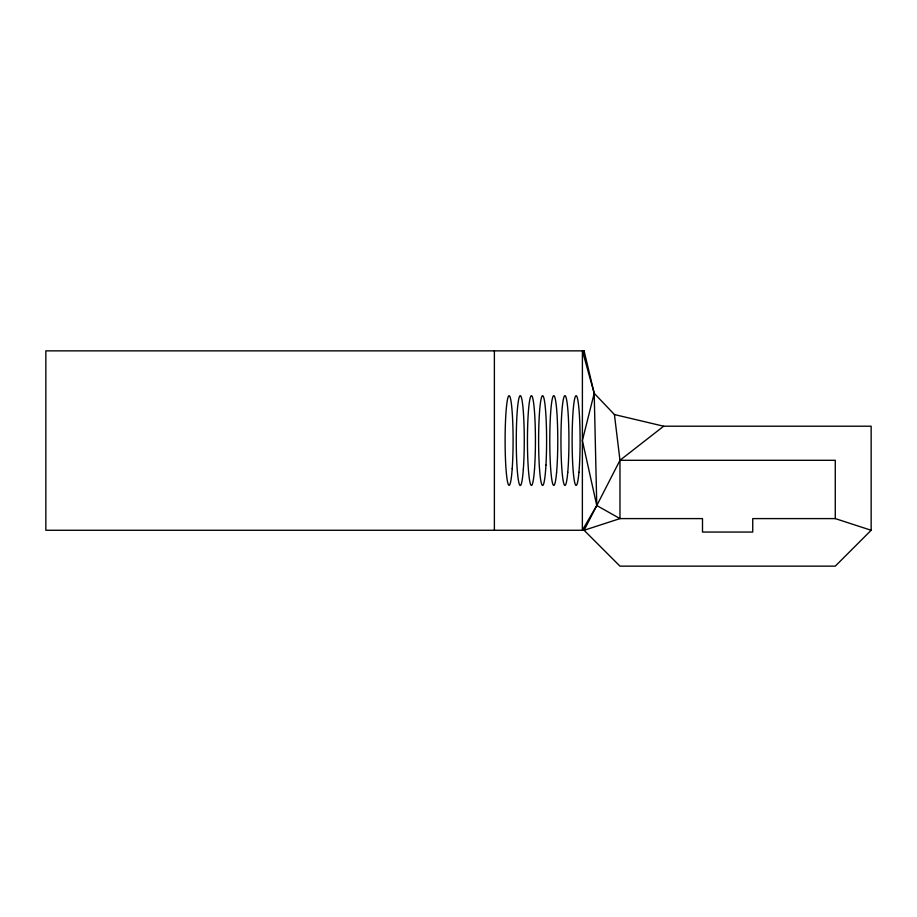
<?xml version="1.0" encoding="UTF-8"?>
<svg xmlns="http://www.w3.org/2000/svg" width="917" height="917" viewBox="0 0 917 917"><rect width="100%" height="100%" fill="white"/><g stroke="black" fill="none" stroke-linecap="round" stroke-linejoin="round"><path stroke-width="1.38" d="M594.205 393.313L582.375 440.561L596.772 505.531L582.364 530.267L582.41 350.856L594.205 393.313L596.772 505.531L619.972 518.598L702.502 518.598L702.502 532.055L752.742 532.055L752.742 518.598L835.272 518.598L871.15 530.267L871.15 426.21L663.656 426.21L614.424 414.553L594.205 393.313L584.095 350.856L45.85 350.856L45.85 530.267L584.095 530.267L619.972 518.598L619.972 460.3L614.424 414.553M663.656 426.21L619.972 460.3L584.095 530.267L619.972 566.144L835.272 566.144L871.15 530.267M619.972 460.3L835.272 460.3L835.272 518.598M584.095 350.856L584.095 353.698M494.378 350.856L494.378 530.267M578.936 472.278A44.853 3.989 -90 0 0 577.148 397.233A44.853 3.989 -90 0 0 572.265 452.173A44.853 3.989 -90 0 0 578.936 472.278M567.761 472.278A44.853 3.989 -90 0 0 565.984 397.233A44.853 3.989 -90 0 0 561.089 452.173A44.853 3.989 -90 0 0 567.761 472.278M545.947 465.102A44.853 3.989 -90 0 0 542.83 395.777A44.853 3.989 -90 0 0 539.047 460.804A44.853 3.989 -90 0 0 545.947 465.102M534.531 468.874A44.853 3.989 -90 0 0 532.078 396.27A44.853 3.989 -90 0 0 527.711 456.528A44.853 3.989 -90 0 0 534.531 468.874M523.343 469.183A44.853 3.989 -90 0 0 520.948 396.339A44.853 3.989 -90 0 0 516.523 456.15A44.853 3.989 -90 0 0 523.343 469.183M512.202 468.679A44.853 3.989 -90 0 0 509.714 396.236A44.853 3.989 -90 0 0 505.382 456.758A44.853 3.989 -90 0 0 512.202 468.679M556.596 472.278A44.853 3.989 -90 0 0 554.819 397.233A44.853 3.989 -90 0 0 549.925 452.173A44.853 3.989 -90 0 0 556.596 472.278"/></g></svg>
